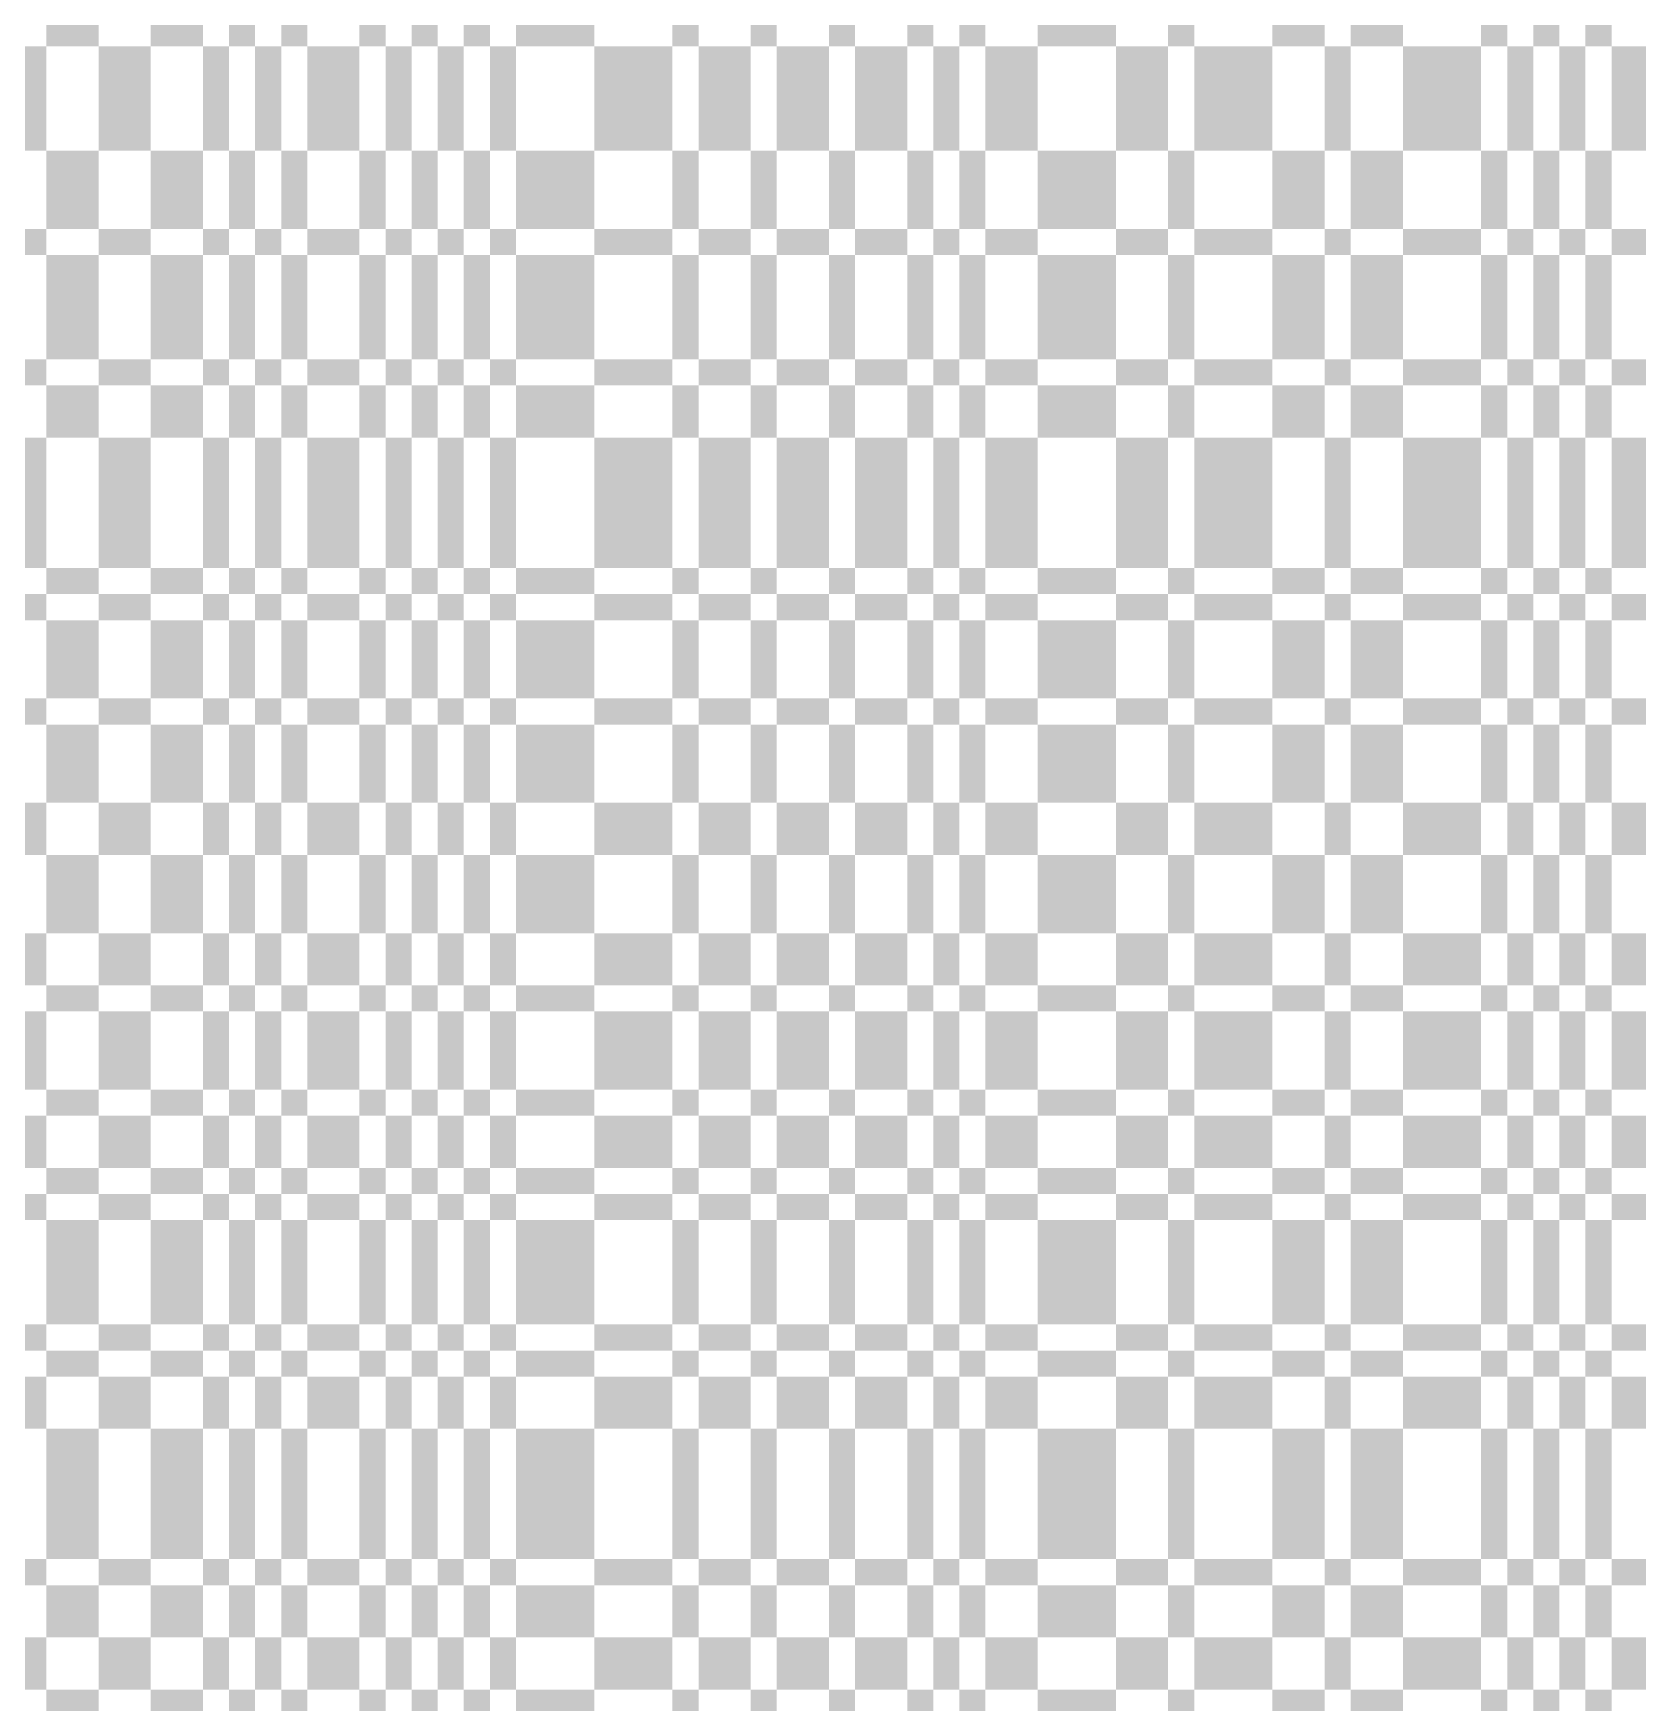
# Model space of a CAD drawing. Extents: x 0 to 200, y 0 to 200.
# Drawn here: x 99.8 to 124.4, y 100.2 to 125.8 of the extents above; entities that cross this region are included whole.
import ezdxf

# ---------------------------------------------------------------- set-up
doc = ezdxf.new("R2010")
doc.units = 0

msp = doc.modelspace()

# ---------------------------------------------------------------- linework, layer by layer
at = {"layer": 'CHROME'}
for points in [[(100, 125.6), (100.8, 125.6), (100, 126), (100.8, 126)], [(101.6, 125.6), (102.4, 125.6), (101.6, 126), (102.4, 126)], [(102.8, 125.6), (103.2, 125.6), (102.8, 126), (103.2, 126)], [(103.6, 125.6), (104, 125.6), (103.6, 126), (104, 126)], [(104.8, 125.6), (105.2, 125.6), (104.8, 126), (105.2, 126)], [(105.6, 125.6), (106, 125.6), (105.6, 126), (106, 126)], [(106.4, 125.6), (106.8, 125.6), (106.4, 126), (106.8, 126)], [(107.2, 125.6), (108.4, 125.6), (107.2, 126), (108.4, 126)], [(109.6, 125.6), (110, 125.6), (109.6, 126), (110, 126)], [(110.8, 125.6), (111.2, 125.6), (110.8, 126), (111.2, 126)], [(112, 125.6), (112.4, 125.6), (112, 126), (112.4, 126)], [(113.2, 125.6), (113.6, 125.6), (113.2, 126), (113.6, 126)], [(114, 125.6), (114.4, 125.6), (114, 126), (114.4, 126)], [(115.2, 125.6), (116.4, 125.6), (115.2, 126), (116.4, 126)], [(117.2, 125.6), (117.6, 125.6), (117.2, 126), (117.6, 126)], [(118.8, 125.6), (119.6, 125.6), (118.8, 126), (119.6, 126)], [(120, 125.6), (120.8, 125.6), (120, 126), (120.8, 126)], [(122, 125.6), (122.4, 125.6), (122, 126), (122.4, 126)], [(122.8, 125.6), (123.2, 125.6), (122.8, 126), (123.2, 126)], [(123.6, 125.6), (124, 125.6), (123.6, 126), (124, 126)], [(99.6, 124), (100, 124), (99.6, 125.6), (100, 125.6)], [(100.8, 124), (101.6, 124), (100.8, 125.6), (101.6, 125.6)], [(102.4, 124), (102.8, 124), (102.4, 125.6), (102.8, 125.6)], [(103.2, 124), (103.6, 124), (103.2, 125.6), (103.6, 125.6)], [(104, 124), (104.8, 124), (104, 125.6), (104.8, 125.6)], [(105.2, 124), (105.6, 124), (105.2, 125.6), (105.6, 125.6)], [(106, 124), (106.4, 124), (106, 125.6), (106.4, 125.6)], [(106.8, 124), (107.2, 124), (106.8, 125.6), (107.2, 125.6)], [(108.4, 124), (109.6, 124), (108.4, 125.6), (109.6, 125.6)], [(110, 124), (110.8, 124), (110, 125.6), (110.8, 125.6)], [(111.2, 124), (112, 124), (111.2, 125.6), (112, 125.6)], [(112.4, 124), (113.2, 124), (112.4, 125.6), (113.2, 125.6)], [(113.6, 124), (114, 124), (113.6, 125.6), (114, 125.6)], [(114.4, 124), (115.2, 124), (114.4, 125.6), (115.2, 125.6)], [(116.4, 124), (117.2, 124), (116.4, 125.6), (117.2, 125.6)], [(117.6, 124), (118.8, 124), (117.6, 125.6), (118.8, 125.6)], [(119.6, 124), (120, 124), (119.6, 125.6), (120, 125.6)], [(120.8, 124), (122, 124), (120.8, 125.6), (122, 125.6)], [(122.4, 124), (122.8, 124), (122.4, 125.6), (122.8, 125.6)], [(123.2, 124), (123.6, 124), (123.2, 125.6), (123.6, 125.6)], [(124, 124), (124.8, 124), (124, 125.6), (124.8, 125.6)], [(100, 122.8), (100.8, 122.8), (100, 124), (100.8, 124)], [(101.6, 122.8), (102.4, 122.8), (101.6, 124), (102.4, 124)], [(102.8, 122.8), (103.2, 122.8), (102.8, 124), (103.2, 124)], [(103.6, 122.8), (104, 122.8), (103.6, 124), (104, 124)], [(104.8, 122.8), (105.2, 122.8), (104.8, 124), (105.2, 124)], [(105.6, 122.8), (106, 122.8), (105.6, 124), (106, 124)], [(106.4, 122.8), (106.8, 122.8), (106.4, 124), (106.8, 124)], [(107.2, 122.8), (108.4, 122.8), (107.2, 124), (108.4, 124)], [(109.6, 122.8), (110, 122.8), (109.6, 124), (110, 124)], [(110.8, 122.8), (111.2, 122.8), (110.8, 124), (111.2, 124)], [(112, 122.8), (112.4, 122.8), (112, 124), (112.4, 124)], [(113.2, 122.8), (113.6, 122.8), (113.2, 124), (113.6, 124)], [(114, 122.8), (114.4, 122.8), (114, 124), (114.4, 124)], [(115.2, 122.8), (116.4, 122.8), (115.2, 124), (116.4, 124)], [(117.2, 122.8), (117.6, 122.8), (117.2, 124), (117.6, 124)], [(118.8, 122.8), (119.6, 122.8), (118.8, 124), (119.6, 124)], [(120, 122.8), (120.8, 122.8), (120, 124), (120.8, 124)], [(122, 122.8), (122.4, 122.8), (122, 124), (122.4, 124)], [(122.8, 122.8), (123.2, 122.8), (122.8, 124), (123.2, 124)], [(123.6, 122.8), (124, 122.8), (123.6, 124), (124, 124)], [(99.6, 122.4), (100, 122.4), (99.6, 122.8), (100, 122.8)], [(100.8, 122.4), (101.6, 122.4), (100.8, 122.8), (101.6, 122.8)], [(102.4, 122.4), (102.8, 122.4), (102.4, 122.8), (102.8, 122.8)], [(103.2, 122.4), (103.6, 122.4), (103.2, 122.8), (103.6, 122.8)], [(104, 122.4), (104.8, 122.4), (104, 122.8), (104.8, 122.8)], [(105.2, 122.4), (105.6, 122.4), (105.2, 122.8), (105.6, 122.8)], [(106, 122.4), (106.4, 122.4), (106, 122.8), (106.4, 122.8)], [(106.8, 122.4), (107.2, 122.4), (106.8, 122.8), (107.2, 122.8)], [(108.4, 122.4), (109.6, 122.4), (108.4, 122.8), (109.6, 122.8)], [(110, 122.4), (110.8, 122.4), (110, 122.8), (110.8, 122.8)], [(111.2, 122.4), (112, 122.4), (111.2, 122.8), (112, 122.8)], [(112.4, 122.4), (113.2, 122.4), (112.4, 122.8), (113.2, 122.8)], [(113.6, 122.4), (114, 122.4), (113.6, 122.8), (114, 122.8)], [(114.4, 122.4), (115.2, 122.4), (114.4, 122.8), (115.2, 122.8)], [(116.4, 122.4), (117.2, 122.4), (116.4, 122.8), (117.2, 122.8)], [(117.6, 122.4), (118.8, 122.4), (117.6, 122.8), (118.8, 122.8)], [(119.6, 122.4), (120, 122.4), (119.6, 122.8), (120, 122.8)], [(120.8, 122.4), (122, 122.4), (120.8, 122.8), (122, 122.8)], [(122.4, 122.4), (122.8, 122.4), (122.4, 122.8), (122.8, 122.8)], [(123.2, 122.4), (123.6, 122.4), (123.2, 122.8), (123.6, 122.8)], [(124, 122.4), (124.8, 122.4), (124, 122.8), (124.8, 122.8)], [(100, 120.8), (100.8, 120.8), (100, 122.4), (100.8, 122.4)], [(101.6, 120.8), (102.4, 120.8), (101.6, 122.4), (102.4, 122.4)], [(102.8, 120.8), (103.2, 120.8), (102.8, 122.4), (103.2, 122.4)], [(103.6, 120.8), (104, 120.8), (103.6, 122.4), (104, 122.4)], [(104.8, 120.8), (105.2, 120.8), (104.8, 122.4), (105.2, 122.4)], [(105.6, 120.8), (106, 120.8), (105.6, 122.4), (106, 122.4)], [(106.4, 120.8), (106.8, 120.8), (106.4, 122.4), (106.8, 122.4)], [(107.2, 120.8), (108.4, 120.8), (107.2, 122.4), (108.4, 122.4)], [(109.6, 120.8), (110, 120.8), (109.6, 122.4), (110, 122.4)], [(110.8, 120.8), (111.2, 120.8), (110.8, 122.4), (111.2, 122.4)], [(112, 120.8), (112.4, 120.8), (112, 122.4), (112.4, 122.4)], [(113.2, 120.8), (113.6, 120.8), (113.2, 122.4), (113.6, 122.4)], [(114, 120.8), (114.4, 120.8), (114, 122.4), (114.4, 122.4)], [(115.2, 120.8), (116.4, 120.8), (115.2, 122.4), (116.4, 122.4)], [(117.2, 120.8), (117.6, 120.8), (117.2, 122.4), (117.6, 122.4)], [(118.8, 120.8), (119.6, 120.8), (118.8, 122.4), (119.6, 122.4)], [(120, 120.8), (120.8, 120.8), (120, 122.4), (120.8, 122.4)], [(122, 120.8), (122.4, 120.8), (122, 122.4), (122.4, 122.4)], [(122.8, 120.8), (123.2, 120.8), (122.8, 122.4), (123.2, 122.4)], [(123.6, 120.8), (124, 120.8), (123.6, 122.4), (124, 122.4)], [(99.6, 120.4), (100, 120.4), (99.6, 120.8), (100, 120.8)], [(100.8, 120.4), (101.6, 120.4), (100.8, 120.8), (101.6, 120.8)], [(102.4, 120.4), (102.8, 120.4), (102.4, 120.8), (102.8, 120.8)], [(103.2, 120.4), (103.6, 120.4), (103.2, 120.8), (103.6, 120.8)], [(104, 120.4), (104.8, 120.4), (104, 120.8), (104.8, 120.8)], [(105.2, 120.4), (105.6, 120.4), (105.2, 120.8), (105.6, 120.8)], [(106, 120.4), (106.4, 120.4), (106, 120.8), (106.4, 120.8)], [(106.8, 120.4), (107.2, 120.4), (106.8, 120.8), (107.2, 120.8)], [(108.4, 120.4), (109.6, 120.4), (108.4, 120.8), (109.6, 120.8)], [(110, 120.4), (110.8, 120.4), (110, 120.8), (110.8, 120.8)], [(111.2, 120.4), (112, 120.4), (111.2, 120.8), (112, 120.8)], [(112.4, 120.4), (113.2, 120.4), (112.4, 120.8), (113.2, 120.8)], [(113.6, 120.4), (114, 120.4), (113.6, 120.8), (114, 120.8)], [(114.4, 120.4), (115.2, 120.4), (114.4, 120.8), (115.2, 120.8)], [(116.4, 120.4), (117.2, 120.4), (116.4, 120.8), (117.2, 120.8)], [(117.6, 120.4), (118.8, 120.4), (117.6, 120.8), (118.8, 120.8)], [(119.6, 120.4), (120, 120.4), (119.6, 120.8), (120, 120.8)], [(120.8, 120.4), (122, 120.4), (120.8, 120.8), (122, 120.8)], [(122.4, 120.4), (122.8, 120.4), (122.4, 120.8), (122.8, 120.8)], [(123.2, 120.4), (123.6, 120.4), (123.2, 120.8), (123.6, 120.8)], [(124, 120.4), (124.8, 120.4), (124, 120.8), (124.8, 120.8)], [(100, 119.6), (100.8, 119.6), (100, 120.4), (100.8, 120.4)], [(101.6, 119.6), (102.4, 119.6), (101.6, 120.4), (102.4, 120.4)], [(102.8, 119.6), (103.2, 119.6), (102.8, 120.4), (103.2, 120.4)], [(103.6, 119.6), (104, 119.6), (103.6, 120.4), (104, 120.4)], [(104.8, 119.6), (105.2, 119.6), (104.8, 120.4), (105.2, 120.4)], [(105.6, 119.6), (106, 119.6), (105.6, 120.4), (106, 120.4)], [(106.4, 119.6), (106.8, 119.6), (106.4, 120.4), (106.8, 120.4)], [(107.2, 119.6), (108.4, 119.6), (107.2, 120.4), (108.4, 120.4)], [(109.6, 119.6), (110, 119.6), (109.6, 120.4), (110, 120.4)], [(110.8, 119.6), (111.2, 119.6), (110.8, 120.4), (111.2, 120.4)], [(112, 119.6), (112.4, 119.6), (112, 120.4), (112.4, 120.4)], [(113.2, 119.6), (113.6, 119.6), (113.2, 120.4), (113.6, 120.4)], [(114, 119.6), (114.4, 119.6), (114, 120.4), (114.4, 120.4)], [(115.2, 119.6), (116.4, 119.6), (115.2, 120.4), (116.4, 120.4)], [(117.2, 119.6), (117.6, 119.6), (117.2, 120.4), (117.6, 120.4)], [(118.8, 119.6), (119.6, 119.6), (118.8, 120.4), (119.6, 120.4)], [(120, 119.6), (120.8, 119.6), (120, 120.4), (120.8, 120.4)], [(122, 119.6), (122.4, 119.6), (122, 120.4), (122.4, 120.4)], [(122.8, 119.6), (123.2, 119.6), (122.8, 120.4), (123.2, 120.4)], [(123.6, 119.6), (124, 119.6), (123.6, 120.4), (124, 120.4)], [(99.6, 117.6), (100, 117.6), (99.6, 119.6), (100, 119.6)], [(100.8, 117.6), (101.6, 117.6), (100.8, 119.6), (101.6, 119.6)], [(102.4, 117.6), (102.8, 117.6), (102.4, 119.6), (102.8, 119.6)], [(103.2, 117.6), (103.6, 117.6), (103.2, 119.6), (103.6, 119.6)], [(104, 117.6), (104.8, 117.6), (104, 119.6), (104.8, 119.6)], [(105.2, 117.6), (105.6, 117.6), (105.2, 119.6), (105.6, 119.6)], [(106, 117.6), (106.4, 117.6), (106, 119.6), (106.4, 119.6)], [(106.8, 117.6), (107.2, 117.6), (106.8, 119.6), (107.2, 119.6)], [(108.4, 117.6), (109.6, 117.6), (108.4, 119.6), (109.6, 119.6)], [(110, 117.6), (110.8, 117.6), (110, 119.6), (110.8, 119.6)], [(111.2, 117.6), (112, 117.6), (111.2, 119.6), (112, 119.6)], [(112.4, 117.6), (113.2, 117.6), (112.4, 119.6), (113.2, 119.6)], [(113.6, 117.6), (114, 117.6), (113.6, 119.6), (114, 119.6)], [(114.4, 117.6), (115.2, 117.6), (114.4, 119.6), (115.2, 119.6)], [(116.4, 117.6), (117.2, 117.6), (116.4, 119.6), (117.2, 119.6)], [(117.6, 117.6), (118.8, 117.6), (117.6, 119.6), (118.8, 119.6)], [(119.6, 117.6), (120, 117.6), (119.6, 119.6), (120, 119.6)], [(120.8, 117.6), (122, 117.6), (120.8, 119.6), (122, 119.6)], [(122.4, 117.6), (122.8, 117.6), (122.4, 119.6), (122.8, 119.6)], [(123.2, 117.6), (123.6, 117.6), (123.2, 119.6), (123.6, 119.6)], [(124, 117.6), (124.8, 117.6), (124, 119.6), (124.8, 119.6)], [(100, 117.2), (100.8, 117.2), (100, 117.6), (100.8, 117.6)], [(101.6, 117.2), (102.4, 117.2), (101.6, 117.6), (102.4, 117.6)], [(102.8, 117.2), (103.2, 117.2), (102.8, 117.6), (103.2, 117.6)], [(103.6, 117.2), (104, 117.2), (103.6, 117.6), (104, 117.6)], [(104.8, 117.2), (105.2, 117.2), (104.8, 117.6), (105.2, 117.6)], [(105.6, 117.2), (106, 117.2), (105.6, 117.6), (106, 117.6)], [(106.4, 117.2), (106.8, 117.2), (106.4, 117.6), (106.8, 117.6)], [(107.2, 117.2), (108.4, 117.2), (107.2, 117.6), (108.4, 117.6)], [(109.6, 117.2), (110, 117.2), (109.6, 117.6), (110, 117.6)], [(110.8, 117.2), (111.2, 117.2), (110.8, 117.6), (111.2, 117.6)], [(112, 117.2), (112.4, 117.2), (112, 117.6), (112.4, 117.6)], [(113.2, 117.2), (113.6, 117.2), (113.2, 117.6), (113.6, 117.6)], [(114, 117.2), (114.4, 117.2), (114, 117.6), (114.4, 117.6)], [(115.2, 117.2), (116.4, 117.2), (115.2, 117.6), (116.4, 117.6)], [(117.2, 117.2), (117.6, 117.2), (117.2, 117.6), (117.6, 117.6)], [(118.8, 117.2), (119.6, 117.2), (118.8, 117.6), (119.6, 117.6)], [(120, 117.2), (120.8, 117.2), (120, 117.6), (120.8, 117.6)], [(122, 117.2), (122.4, 117.2), (122, 117.6), (122.4, 117.6)], [(122.8, 117.2), (123.2, 117.2), (122.8, 117.6), (123.2, 117.6)], [(123.6, 117.2), (124, 117.2), (123.6, 117.6), (124, 117.6)], [(99.6, 116.8), (100, 116.8), (99.6, 117.2), (100, 117.2)], [(100.8, 116.8), (101.6, 116.8), (100.8, 117.2), (101.6, 117.2)], [(102.4, 116.8), (102.8, 116.8), (102.4, 117.2), (102.8, 117.2)], [(103.2, 116.8), (103.6, 116.8), (103.2, 117.2), (103.6, 117.2)], [(104, 116.8), (104.8, 116.8), (104, 117.2), (104.8, 117.2)], [(105.2, 116.8), (105.6, 116.8), (105.2, 117.2), (105.6, 117.2)], [(106, 116.8), (106.4, 116.8), (106, 117.2), (106.4, 117.2)], [(106.8, 116.8), (107.2, 116.8), (106.8, 117.2), (107.2, 117.2)], [(108.4, 116.8), (109.6, 116.8), (108.4, 117.2), (109.6, 117.2)], [(110, 116.8), (110.8, 116.8), (110, 117.2), (110.8, 117.2)], [(111.2, 116.8), (112, 116.8), (111.2, 117.2), (112, 117.2)], [(112.4, 116.8), (113.2, 116.8), (112.4, 117.2), (113.2, 117.2)], [(113.6, 116.8), (114, 116.8), (113.6, 117.2), (114, 117.2)], [(114.4, 116.8), (115.2, 116.8), (114.4, 117.2), (115.2, 117.2)], [(116.4, 116.8), (117.2, 116.8), (116.4, 117.2), (117.2, 117.2)], [(117.6, 116.8), (118.8, 116.8), (117.6, 117.2), (118.8, 117.2)], [(119.6, 116.8), (120, 116.8), (119.6, 117.2), (120, 117.2)], [(120.8, 116.8), (122, 116.8), (120.8, 117.2), (122, 117.2)], [(122.4, 116.8), (122.8, 116.8), (122.4, 117.2), (122.8, 117.2)], [(123.2, 116.8), (123.6, 116.8), (123.2, 117.2), (123.6, 117.2)], [(124, 116.8), (124.8, 116.8), (124, 117.2), (124.8, 117.2)], [(100, 115.6), (100.8, 115.6), (100, 116.8), (100.8, 116.8)], [(101.6, 115.6), (102.4, 115.6), (101.6, 116.8), (102.4, 116.8)], [(102.8, 115.6), (103.2, 115.6), (102.8, 116.8), (103.2, 116.8)], [(103.6, 115.6), (104, 115.6), (103.6, 116.8), (104, 116.8)], [(104.8, 115.6), (105.2, 115.6), (104.8, 116.8), (105.2, 116.8)], [(105.6, 115.6), (106, 115.6), (105.6, 116.8), (106, 116.8)], [(106.4, 115.6), (106.8, 115.6), (106.4, 116.8), (106.8, 116.8)], [(107.2, 115.6), (108.4, 115.6), (107.2, 116.8), (108.4, 116.8)], [(109.6, 115.6), (110, 115.6), (109.6, 116.8), (110, 116.8)], [(110.8, 115.6), (111.2, 115.6), (110.8, 116.8), (111.2, 116.8)], [(112, 115.6), (112.4, 115.6), (112, 116.8), (112.4, 116.8)], [(113.2, 115.6), (113.6, 115.6), (113.2, 116.8), (113.6, 116.8)], [(114, 115.6), (114.4, 115.6), (114, 116.8), (114.4, 116.8)], [(115.2, 115.6), (116.4, 115.6), (115.2, 116.8), (116.4, 116.8)], [(117.2, 115.6), (117.6, 115.6), (117.2, 116.8), (117.6, 116.8)], [(118.8, 115.6), (119.6, 115.6), (118.8, 116.8), (119.6, 116.8)], [(120, 115.6), (120.8, 115.6), (120, 116.8), (120.8, 116.8)], [(122, 115.6), (122.4, 115.6), (122, 116.8), (122.4, 116.8)], [(122.8, 115.6), (123.2, 115.6), (122.8, 116.8), (123.2, 116.8)], [(123.6, 115.6), (124, 115.6), (123.6, 116.8), (124, 116.8)], [(99.6, 115.2), (100, 115.2), (99.6, 115.6), (100, 115.6)], [(100.8, 115.2), (101.6, 115.2), (100.8, 115.6), (101.6, 115.6)], [(102.4, 115.2), (102.8, 115.2), (102.4, 115.6), (102.8, 115.6)], [(103.2, 115.2), (103.6, 115.2), (103.2, 115.6), (103.6, 115.6)], [(104, 115.2), (104.8, 115.2), (104, 115.6), (104.8, 115.6)], [(105.2, 115.2), (105.6, 115.2), (105.2, 115.6), (105.6, 115.6)], [(106, 115.2), (106.4, 115.2), (106, 115.6), (106.4, 115.6)], [(106.8, 115.2), (107.2, 115.2), (106.8, 115.6), (107.2, 115.6)], [(108.4, 115.2), (109.6, 115.2), (108.4, 115.6), (109.6, 115.6)], [(110, 115.2), (110.8, 115.2), (110, 115.6), (110.8, 115.6)], [(111.2, 115.2), (112, 115.2), (111.2, 115.6), (112, 115.6)], [(112.4, 115.2), (113.2, 115.2), (112.4, 115.6), (113.2, 115.6)], [(113.6, 115.2), (114, 115.2), (113.6, 115.6), (114, 115.6)], [(114.4, 115.2), (115.2, 115.2), (114.4, 115.6), (115.2, 115.6)], [(116.4, 115.2), (117.2, 115.2), (116.4, 115.6), (117.2, 115.6)], [(117.6, 115.2), (118.8, 115.2), (117.6, 115.6), (118.8, 115.6)], [(119.6, 115.2), (120, 115.2), (119.6, 115.6), (120, 115.6)], [(120.8, 115.2), (122, 115.2), (120.8, 115.6), (122, 115.6)], [(122.4, 115.2), (122.8, 115.2), (122.4, 115.6), (122.8, 115.6)], [(123.2, 115.2), (123.6, 115.2), (123.2, 115.6), (123.6, 115.6)], [(124, 115.2), (124.8, 115.2), (124, 115.6), (124.8, 115.6)], [(100, 114), (100.8, 114), (100, 115.2), (100.8, 115.2)], [(101.6, 114), (102.4, 114), (101.6, 115.2), (102.4, 115.2)], [(102.8, 114), (103.2, 114), (102.8, 115.2), (103.2, 115.2)], [(103.6, 114), (104, 114), (103.6, 115.2), (104, 115.2)], [(104.8, 114), (105.2, 114), (104.8, 115.2), (105.2, 115.2)], [(105.6, 114), (106, 114), (105.6, 115.2), (106, 115.2)], [(106.4, 114), (106.8, 114), (106.4, 115.2), (106.8, 115.2)], [(107.2, 114), (108.4, 114), (107.2, 115.2), (108.4, 115.2)], [(109.6, 114), (110, 114), (109.6, 115.2), (110, 115.2)], [(110.8, 114), (111.2, 114), (110.8, 115.2), (111.2, 115.2)], [(112, 114), (112.4, 114), (112, 115.2), (112.4, 115.2)], [(113.2, 114), (113.6, 114), (113.2, 115.2), (113.6, 115.2)], [(114, 114), (114.4, 114), (114, 115.2), (114.4, 115.2)], [(115.2, 114), (116.4, 114), (115.2, 115.2), (116.4, 115.2)], [(117.2, 114), (117.6, 114), (117.2, 115.2), (117.6, 115.2)], [(118.8, 114), (119.6, 114), (118.8, 115.2), (119.6, 115.2)], [(120, 114), (120.8, 114), (120, 115.2), (120.8, 115.2)], [(122, 114), (122.4, 114), (122, 115.2), (122.4, 115.2)], [(122.8, 114), (123.2, 114), (122.8, 115.2), (123.2, 115.2)], [(123.6, 114), (124, 114), (123.6, 115.2), (124, 115.2)], [(99.6, 113.2), (100, 113.2), (99.6, 114), (100, 114)], [(100.8, 113.2), (101.6, 113.2), (100.8, 114), (101.6, 114)], [(102.4, 113.2), (102.8, 113.2), (102.4, 114), (102.8, 114)], [(103.2, 113.2), (103.6, 113.2), (103.2, 114), (103.6, 114)], [(104, 113.2), (104.8, 113.2), (104, 114), (104.8, 114)], [(105.2, 113.2), (105.6, 113.2), (105.2, 114), (105.6, 114)], [(106, 113.2), (106.4, 113.2), (106, 114), (106.4, 114)], [(106.8, 113.2), (107.2, 113.2), (106.8, 114), (107.2, 114)], [(108.4, 113.2), (109.6, 113.2), (108.4, 114), (109.6, 114)], [(110, 113.2), (110.8, 113.2), (110, 114), (110.8, 114)], [(111.2, 113.2), (112, 113.2), (111.2, 114), (112, 114)], [(112.4, 113.2), (113.2, 113.2), (112.4, 114), (113.2, 114)], [(113.6, 113.2), (114, 113.2), (113.6, 114), (114, 114)], [(114.4, 113.2), (115.2, 113.2), (114.4, 114), (115.2, 114)], [(116.4, 113.2), (117.2, 113.2), (116.4, 114), (117.2, 114)], [(117.6, 113.2), (118.8, 113.2), (117.6, 114), (118.8, 114)], [(119.6, 113.2), (120, 113.2), (119.6, 114), (120, 114)], [(120.8, 113.2), (122, 113.2), (120.8, 114), (122, 114)], [(122.4, 113.2), (122.8, 113.2), (122.4, 114), (122.8, 114)], [(123.2, 113.2), (123.6, 113.2), (123.2, 114), (123.6, 114)], [(124, 113.2), (124.8, 113.2), (124, 114), (124.8, 114)], [(100, 112), (100.8, 112), (100, 113.2), (100.8, 113.2)], [(101.6, 112), (102.4, 112), (101.6, 113.2), (102.4, 113.2)], [(102.8, 112), (103.2, 112), (102.8, 113.2), (103.2, 113.2)], [(103.6, 112), (104, 112), (103.6, 113.2), (104, 113.2)], [(104.8, 112), (105.2, 112), (104.8, 113.2), (105.2, 113.2)], [(105.6, 112), (106, 112), (105.6, 113.2), (106, 113.2)], [(106.4, 112), (106.8, 112), (106.4, 113.2), (106.8, 113.2)], [(107.2, 112), (108.4, 112), (107.2, 113.2), (108.4, 113.2)], [(109.6, 112), (110, 112), (109.6, 113.2), (110, 113.2)], [(110.8, 112), (111.2, 112), (110.8, 113.2), (111.2, 113.2)], [(112, 112), (112.4, 112), (112, 113.2), (112.4, 113.2)], [(113.2, 112), (113.6, 112), (113.2, 113.2), (113.6, 113.2)], [(114, 112), (114.4, 112), (114, 113.2), (114.4, 113.2)], [(115.2, 112), (116.4, 112), (115.2, 113.2), (116.4, 113.2)], [(117.2, 112), (117.6, 112), (117.2, 113.2), (117.6, 113.2)], [(118.8, 112), (119.6, 112), (118.8, 113.2), (119.6, 113.2)], [(120, 112), (120.8, 112), (120, 113.2), (120.8, 113.2)], [(122, 112), (122.4, 112), (122, 113.2), (122.4, 113.2)], [(122.8, 112), (123.2, 112), (122.8, 113.2), (123.2, 113.2)], [(123.6, 112), (124, 112), (123.6, 113.2), (124, 113.2)], [(99.6, 111.2), (100, 111.2), (99.6, 112), (100, 112)], [(100.8, 111.2), (101.6, 111.2), (100.8, 112), (101.6, 112)], [(102.4, 111.2), (102.8, 111.2), (102.4, 112), (102.8, 112)], [(103.2, 111.2), (103.6, 111.2), (103.2, 112), (103.6, 112)], [(104, 111.2), (104.8, 111.2), (104, 112), (104.8, 112)], [(105.2, 111.2), (105.6, 111.2), (105.2, 112), (105.6, 112)], [(106, 111.2), (106.4, 111.2), (106, 112), (106.4, 112)], [(106.8, 111.2), (107.2, 111.2), (106.8, 112), (107.2, 112)], [(108.4, 111.2), (109.6, 111.2), (108.4, 112), (109.6, 112)], [(110, 111.2), (110.8, 111.2), (110, 112), (110.8, 112)], [(111.2, 111.2), (112, 111.2), (111.2, 112), (112, 112)], [(112.4, 111.2), (113.2, 111.2), (112.4, 112), (113.2, 112)], [(113.6, 111.2), (114, 111.2), (113.6, 112), (114, 112)], [(114.4, 111.2), (115.2, 111.2), (114.4, 112), (115.2, 112)], [(116.4, 111.2), (117.2, 111.2), (116.4, 112), (117.2, 112)], [(117.6, 111.2), (118.8, 111.2), (117.6, 112), (118.8, 112)], [(119.6, 111.2), (120, 111.2), (119.6, 112), (120, 112)], [(120.8, 111.2), (122, 111.2), (120.8, 112), (122, 112)], [(122.4, 111.2), (122.8, 111.2), (122.4, 112), (122.8, 112)], [(123.2, 111.2), (123.6, 111.2), (123.2, 112), (123.6, 112)], [(124, 111.2), (124.8, 111.2), (124, 112), (124.8, 112)], [(100, 110.8), (100.8, 110.8), (100, 111.2), (100.8, 111.2)], [(101.6, 110.8), (102.4, 110.8), (101.6, 111.2), (102.4, 111.2)], [(102.8, 110.8), (103.2, 110.8), (102.8, 111.2), (103.2, 111.2)], [(103.6, 110.8), (104, 110.8), (103.6, 111.2), (104, 111.2)], [(104.8, 110.8), (105.2, 110.8), (104.8, 111.2), (105.2, 111.2)], [(105.6, 110.8), (106, 110.8), (105.6, 111.2), (106, 111.2)], [(106.4, 110.8), (106.8, 110.8), (106.4, 111.2), (106.8, 111.2)], [(107.2, 110.8), (108.4, 110.8), (107.2, 111.2), (108.4, 111.2)], [(109.6, 110.8), (110, 110.8), (109.6, 111.2), (110, 111.2)], [(110.8, 110.8), (111.2, 110.8), (110.8, 111.2), (111.2, 111.2)], [(112, 110.8), (112.4, 110.8), (112, 111.2), (112.4, 111.2)], [(113.2, 110.8), (113.6, 110.8), (113.2, 111.2), (113.6, 111.2)], [(114, 110.8), (114.4, 110.8), (114, 111.2), (114.4, 111.2)], [(115.2, 110.8), (116.4, 110.8), (115.2, 111.2), (116.4, 111.2)], [(117.2, 110.8), (117.6, 110.8), (117.2, 111.2), (117.6, 111.2)], [(118.8, 110.8), (119.6, 110.8), (118.8, 111.2), (119.6, 111.2)], [(120, 110.8), (120.8, 110.8), (120, 111.2), (120.8, 111.2)], [(122, 110.8), (122.4, 110.8), (122, 111.2), (122.4, 111.2)], [(122.8, 110.8), (123.2, 110.8), (122.8, 111.2), (123.2, 111.2)], [(123.6, 110.8), (124, 110.8), (123.6, 111.2), (124, 111.2)], [(99.6, 109.6), (100, 109.6), (99.6, 110.8), (100, 110.8)], [(100.8, 109.6), (101.6, 109.6), (100.8, 110.8), (101.6, 110.8)], [(102.4, 109.6), (102.8, 109.6), (102.4, 110.8), (102.8, 110.8)], [(103.2, 109.6), (103.6, 109.6), (103.2, 110.8), (103.6, 110.8)], [(104, 109.6), (104.8, 109.6), (104, 110.8), (104.8, 110.8)], [(105.2, 109.6), (105.6, 109.6), (105.2, 110.8), (105.6, 110.8)], [(106, 109.6), (106.4, 109.6), (106, 110.8), (106.4, 110.8)], [(106.8, 109.6), (107.2, 109.6), (106.8, 110.8), (107.2, 110.8)], [(108.4, 109.6), (109.6, 109.6), (108.4, 110.8), (109.6, 110.8)], [(110, 109.6), (110.8, 109.6), (110, 110.8), (110.8, 110.8)], [(111.2, 109.6), (112, 109.6), (111.2, 110.8), (112, 110.8)], [(112.4, 109.6), (113.2, 109.6), (112.4, 110.8), (113.2, 110.8)], [(113.6, 109.6), (114, 109.6), (113.6, 110.8), (114, 110.8)], [(114.4, 109.6), (115.2, 109.6), (114.4, 110.8), (115.2, 110.8)], [(116.4, 109.6), (117.2, 109.6), (116.4, 110.8), (117.2, 110.8)], [(117.6, 109.6), (118.8, 109.6), (117.6, 110.8), (118.8, 110.8)], [(119.6, 109.6), (120, 109.6), (119.6, 110.8), (120, 110.8)], [(120.8, 109.6), (122, 109.6), (120.8, 110.8), (122, 110.8)], [(122.4, 109.6), (122.8, 109.6), (122.4, 110.8), (122.8, 110.8)], [(123.2, 109.6), (123.6, 109.6), (123.2, 110.8), (123.6, 110.8)], [(124, 109.6), (124.8, 109.6), (124, 110.8), (124.8, 110.8)], [(100, 109.2), (100.8, 109.2), (100, 109.6), (100.8, 109.6)], [(101.6, 109.2), (102.4, 109.2), (101.6, 109.6), (102.4, 109.6)], [(102.8, 109.2), (103.2, 109.2), (102.8, 109.6), (103.2, 109.6)], [(103.6, 109.2), (104, 109.2), (103.6, 109.6), (104, 109.6)], [(104.8, 109.2), (105.2, 109.2), (104.8, 109.6), (105.2, 109.6)], [(105.6, 109.2), (106, 109.2), (105.6, 109.6), (106, 109.6)], [(106.4, 109.2), (106.8, 109.2), (106.4, 109.6), (106.8, 109.6)], [(107.2, 109.2), (108.4, 109.2), (107.2, 109.6), (108.4, 109.6)], [(109.6, 109.2), (110, 109.2), (109.6, 109.6), (110, 109.6)], [(110.8, 109.2), (111.2, 109.2), (110.8, 109.6), (111.2, 109.6)], [(112, 109.2), (112.4, 109.2), (112, 109.6), (112.4, 109.6)], [(113.2, 109.2), (113.6, 109.2), (113.2, 109.6), (113.6, 109.6)], [(114, 109.2), (114.4, 109.2), (114, 109.6), (114.4, 109.6)], [(115.2, 109.2), (116.4, 109.2), (115.2, 109.6), (116.4, 109.6)], [(117.2, 109.2), (117.6, 109.2), (117.2, 109.6), (117.6, 109.6)], [(118.8, 109.2), (119.6, 109.2), (118.8, 109.6), (119.6, 109.6)], [(120, 109.2), (120.8, 109.2), (120, 109.6), (120.8, 109.6)], [(122, 109.2), (122.4, 109.2), (122, 109.6), (122.4, 109.6)], [(122.8, 109.2), (123.2, 109.2), (122.8, 109.6), (123.2, 109.6)], [(123.6, 109.2), (124, 109.2), (123.6, 109.6), (124, 109.6)], [(99.6, 108.4), (100, 108.4), (99.6, 109.2), (100, 109.2)], [(100.8, 108.4), (101.6, 108.4), (100.8, 109.2), (101.6, 109.2)], [(102.4, 108.4), (102.8, 108.4), (102.4, 109.2), (102.8, 109.2)], [(103.2, 108.4), (103.6, 108.4), (103.2, 109.2), (103.6, 109.2)], [(104, 108.4), (104.8, 108.4), (104, 109.2), (104.8, 109.2)], [(105.2, 108.4), (105.6, 108.4), (105.2, 109.2), (105.6, 109.2)], [(106, 108.4), (106.4, 108.4), (106, 109.2), (106.4, 109.2)], [(106.8, 108.4), (107.2, 108.4), (106.8, 109.2), (107.2, 109.2)], [(108.4, 108.4), (109.6, 108.4), (108.4, 109.2), (109.6, 109.2)], [(110, 108.4), (110.8, 108.4), (110, 109.2), (110.8, 109.2)], [(111.2, 108.4), (112, 108.4), (111.2, 109.2), (112, 109.2)], [(112.4, 108.4), (113.2, 108.4), (112.4, 109.2), (113.2, 109.2)], [(113.6, 108.4), (114, 108.4), (113.6, 109.2), (114, 109.2)], [(114.4, 108.4), (115.2, 108.4), (114.4, 109.2), (115.2, 109.2)], [(116.4, 108.4), (117.2, 108.4), (116.4, 109.2), (117.2, 109.2)], [(117.6, 108.4), (118.8, 108.4), (117.6, 109.2), (118.8, 109.2)], [(119.6, 108.4), (120, 108.4), (119.6, 109.2), (120, 109.2)], [(120.8, 108.4), (122, 108.4), (120.8, 109.2), (122, 109.2)], [(122.4, 108.4), (122.8, 108.4), (122.4, 109.2), (122.8, 109.2)], [(123.2, 108.4), (123.6, 108.4), (123.2, 109.2), (123.6, 109.2)], [(124, 108.4), (124.8, 108.4), (124, 109.2), (124.8, 109.2)], [(100, 108), (100.8, 108), (100, 108.4), (100.8, 108.4)], [(101.6, 108), (102.4, 108), (101.6, 108.4), (102.4, 108.4)], [(102.8, 108), (103.2, 108), (102.8, 108.4), (103.2, 108.4)], [(103.6, 108), (104, 108), (103.6, 108.4), (104, 108.4)], [(104.8, 108), (105.2, 108), (104.8, 108.4), (105.2, 108.4)], [(105.6, 108), (106, 108), (105.6, 108.4), (106, 108.4)], [(106.4, 108), (106.8, 108), (106.4, 108.4), (106.8, 108.4)], [(107.2, 108), (108.4, 108), (107.2, 108.4), (108.4, 108.4)], [(109.6, 108), (110, 108), (109.6, 108.4), (110, 108.4)], [(110.8, 108), (111.2, 108), (110.8, 108.4), (111.2, 108.4)], [(112, 108), (112.4, 108), (112, 108.4), (112.4, 108.4)], [(113.2, 108), (113.6, 108), (113.2, 108.4), (113.6, 108.4)], [(114, 108), (114.4, 108), (114, 108.4), (114.4, 108.4)], [(115.2, 108), (116.4, 108), (115.2, 108.4), (116.4, 108.4)], [(117.2, 108), (117.6, 108), (117.2, 108.4), (117.6, 108.4)], [(118.8, 108), (119.6, 108), (118.8, 108.4), (119.6, 108.4)], [(120, 108), (120.8, 108), (120, 108.4), (120.8, 108.4)], [(122, 108), (122.4, 108), (122, 108.4), (122.4, 108.4)], [(122.8, 108), (123.2, 108), (122.8, 108.4), (123.2, 108.4)], [(123.6, 108), (124, 108), (123.6, 108.4), (124, 108.4)], [(99.6, 107.6), (100, 107.6), (99.6, 108), (100, 108)], [(100.8, 107.6), (101.6, 107.6), (100.8, 108), (101.6, 108)], [(102.4, 107.6), (102.8, 107.6), (102.4, 108), (102.8, 108)], [(103.2, 107.6), (103.6, 107.6), (103.2, 108), (103.6, 108)], [(104, 107.6), (104.8, 107.6), (104, 108), (104.8, 108)], [(105.2, 107.6), (105.6, 107.6), (105.2, 108), (105.6, 108)], [(106, 107.6), (106.4, 107.6), (106, 108), (106.4, 108)], [(106.8, 107.6), (107.2, 107.6), (106.8, 108), (107.2, 108)], [(108.4, 107.6), (109.6, 107.6), (108.4, 108), (109.6, 108)], [(110, 107.6), (110.8, 107.6), (110, 108), (110.8, 108)], [(111.2, 107.6), (112, 107.6), (111.2, 108), (112, 108)], [(112.4, 107.6), (113.2, 107.6), (112.4, 108), (113.2, 108)], [(113.6, 107.6), (114, 107.6), (113.6, 108), (114, 108)], [(114.4, 107.6), (115.2, 107.6), (114.4, 108), (115.2, 108)], [(116.4, 107.6), (117.2, 107.6), (116.4, 108), (117.2, 108)], [(117.6, 107.6), (118.8, 107.6), (117.6, 108), (118.8, 108)], [(119.6, 107.6), (120, 107.6), (119.6, 108), (120, 108)], [(120.8, 107.6), (122, 107.6), (120.8, 108), (122, 108)], [(122.4, 107.6), (122.8, 107.6), (122.4, 108), (122.8, 108)], [(123.2, 107.6), (123.6, 107.6), (123.2, 108), (123.6, 108)], [(124, 107.6), (124.8, 107.6), (124, 108), (124.8, 108)], [(100, 106), (100.8, 106), (100, 107.6), (100.8, 107.6)], [(101.6, 106), (102.4, 106), (101.6, 107.6), (102.4, 107.6)], [(102.8, 106), (103.2, 106), (102.8, 107.6), (103.2, 107.6)], [(103.6, 106), (104, 106), (103.6, 107.6), (104, 107.6)], [(104.8, 106), (105.2, 106), (104.8, 107.6), (105.2, 107.6)], [(105.6, 106), (106, 106), (105.6, 107.6), (106, 107.6)], [(106.4, 106), (106.8, 106), (106.4, 107.6), (106.8, 107.6)], [(107.2, 106), (108.4, 106), (107.2, 107.6), (108.4, 107.6)], [(109.6, 106), (110, 106), (109.6, 107.6), (110, 107.6)], [(110.8, 106), (111.2, 106), (110.8, 107.6), (111.2, 107.6)], [(112, 106), (112.4, 106), (112, 107.6), (112.4, 107.6)], [(113.2, 106), (113.6, 106), (113.2, 107.6), (113.6, 107.6)], [(114, 106), (114.4, 106), (114, 107.6), (114.4, 107.6)], [(115.2, 106), (116.4, 106), (115.2, 107.6), (116.4, 107.6)], [(117.2, 106), (117.6, 106), (117.2, 107.6), (117.6, 107.6)], [(118.8, 106), (119.6, 106), (118.8, 107.6), (119.6, 107.6)], [(120, 106), (120.8, 106), (120, 107.6), (120.8, 107.6)], [(122, 106), (122.4, 106), (122, 107.6), (122.4, 107.6)], [(122.8, 106), (123.2, 106), (122.8, 107.6), (123.2, 107.6)], [(123.6, 106), (124, 106), (123.6, 107.6), (124, 107.6)], [(99.6, 105.6), (100, 105.6), (99.6, 106), (100, 106)], [(100.8, 105.6), (101.6, 105.6), (100.8, 106), (101.6, 106)], [(102.4, 105.6), (102.8, 105.6), (102.4, 106), (102.8, 106)], [(103.2, 105.6), (103.6, 105.6), (103.2, 106), (103.6, 106)], [(104, 105.6), (104.8, 105.6), (104, 106), (104.8, 106)], [(105.2, 105.6), (105.6, 105.6), (105.2, 106), (105.6, 106)], [(106, 105.6), (106.4, 105.6), (106, 106), (106.4, 106)], [(106.8, 105.6), (107.2, 105.6), (106.8, 106), (107.2, 106)], [(108.4, 105.6), (109.6, 105.6), (108.4, 106), (109.6, 106)], [(110, 105.6), (110.8, 105.6), (110, 106), (110.8, 106)], [(111.2, 105.6), (112, 105.6), (111.2, 106), (112, 106)], [(112.4, 105.6), (113.2, 105.6), (112.4, 106), (113.2, 106)], [(113.6, 105.6), (114, 105.6), (113.6, 106), (114, 106)], [(114.4, 105.6), (115.2, 105.6), (114.4, 106), (115.2, 106)], [(116.4, 105.6), (117.2, 105.6), (116.4, 106), (117.2, 106)], [(117.6, 105.6), (118.8, 105.6), (117.6, 106), (118.8, 106)], [(119.6, 105.6), (120, 105.6), (119.6, 106), (120, 106)], [(120.8, 105.6), (122, 105.6), (120.8, 106), (122, 106)], [(122.4, 105.6), (122.8, 105.6), (122.4, 106), (122.8, 106)], [(123.2, 105.6), (123.6, 105.6), (123.2, 106), (123.6, 106)], [(124, 105.6), (124.8, 105.6), (124, 106), (124.8, 106)], [(100, 105.2), (100.8, 105.2), (100, 105.6), (100.8, 105.6)], [(101.6, 105.2), (102.4, 105.2), (101.6, 105.6), (102.4, 105.6)], [(102.8, 105.2), (103.2, 105.2), (102.8, 105.6), (103.2, 105.6)], [(103.6, 105.2), (104, 105.2), (103.6, 105.6), (104, 105.6)], [(104.8, 105.2), (105.2, 105.2), (104.8, 105.6), (105.2, 105.6)], [(105.6, 105.2), (106, 105.2), (105.6, 105.6), (106, 105.6)], [(106.4, 105.2), (106.8, 105.2), (106.4, 105.6), (106.8, 105.6)], [(107.2, 105.2), (108.4, 105.2), (107.2, 105.6), (108.4, 105.6)], [(109.6, 105.2), (110, 105.2), (109.6, 105.6), (110, 105.6)], [(110.8, 105.2), (111.2, 105.2), (110.8, 105.6), (111.2, 105.6)], [(112, 105.2), (112.4, 105.2), (112, 105.6), (112.4, 105.6)], [(113.2, 105.2), (113.6, 105.2), (113.2, 105.6), (113.6, 105.6)], [(114, 105.2), (114.4, 105.2), (114, 105.6), (114.4, 105.6)], [(115.2, 105.2), (116.4, 105.2), (115.2, 105.6), (116.4, 105.6)], [(117.2, 105.2), (117.6, 105.2), (117.2, 105.6), (117.6, 105.6)], [(118.8, 105.2), (119.6, 105.2), (118.8, 105.6), (119.6, 105.6)], [(120, 105.2), (120.8, 105.2), (120, 105.6), (120.8, 105.6)], [(122, 105.2), (122.4, 105.2), (122, 105.6), (122.4, 105.6)], [(122.8, 105.2), (123.2, 105.2), (122.8, 105.6), (123.2, 105.6)], [(123.6, 105.2), (124, 105.2), (123.6, 105.6), (124, 105.6)], [(99.6, 104.4), (100, 104.4), (99.6, 105.2), (100, 105.2)], [(100.8, 104.4), (101.6, 104.4), (100.8, 105.2), (101.6, 105.2)], [(102.4, 104.4), (102.8, 104.4), (102.4, 105.2), (102.8, 105.2)], [(103.2, 104.4), (103.6, 104.4), (103.2, 105.2), (103.6, 105.2)], [(104, 104.4), (104.8, 104.4), (104, 105.2), (104.8, 105.2)], [(105.2, 104.4), (105.6, 104.4), (105.2, 105.2), (105.6, 105.2)], [(106, 104.4), (106.4, 104.4), (106, 105.2), (106.4, 105.2)], [(106.8, 104.4), (107.2, 104.4), (106.8, 105.2), (107.2, 105.2)], [(108.4, 104.4), (109.6, 104.4), (108.4, 105.2), (109.6, 105.2)], [(110, 104.4), (110.8, 104.4), (110, 105.2), (110.8, 105.2)], [(111.2, 104.4), (112, 104.4), (111.2, 105.2), (112, 105.2)], [(112.4, 104.4), (113.2, 104.4), (112.4, 105.2), (113.2, 105.2)], [(113.6, 104.4), (114, 104.4), (113.6, 105.2), (114, 105.2)], [(114.4, 104.4), (115.2, 104.4), (114.4, 105.2), (115.2, 105.2)], [(116.4, 104.4), (117.2, 104.4), (116.4, 105.2), (117.2, 105.2)], [(117.6, 104.4), (118.8, 104.4), (117.6, 105.2), (118.8, 105.2)], [(119.6, 104.4), (120, 104.4), (119.6, 105.2), (120, 105.2)], [(120.8, 104.4), (122, 104.4), (120.8, 105.2), (122, 105.2)], [(122.4, 104.4), (122.8, 104.4), (122.4, 105.2), (122.8, 105.2)], [(123.2, 104.4), (123.6, 104.4), (123.2, 105.2), (123.6, 105.2)], [(124, 104.4), (124.8, 104.4), (124, 105.2), (124.8, 105.2)], [(100, 102.4), (100.8, 102.4), (100, 104.4), (100.8, 104.4)], [(101.6, 102.4), (102.4, 102.4), (101.6, 104.4), (102.4, 104.4)], [(102.8, 102.4), (103.2, 102.4), (102.8, 104.4), (103.2, 104.4)], [(103.6, 102.4), (104, 102.4), (103.6, 104.4), (104, 104.4)], [(104.8, 102.4), (105.2, 102.4), (104.8, 104.4), (105.2, 104.4)], [(105.6, 102.4), (106, 102.4), (105.6, 104.4), (106, 104.4)], [(106.4, 102.4), (106.8, 102.4), (106.4, 104.4), (106.8, 104.4)], [(107.2, 102.4), (108.4, 102.4), (107.2, 104.4), (108.4, 104.4)], [(109.6, 102.4), (110, 102.4), (109.6, 104.4), (110, 104.4)], [(110.8, 102.4), (111.2, 102.4), (110.8, 104.4), (111.2, 104.4)], [(112, 102.4), (112.4, 102.4), (112, 104.4), (112.4, 104.4)], [(113.2, 102.4), (113.6, 102.4), (113.2, 104.4), (113.6, 104.4)], [(114, 102.4), (114.4, 102.4), (114, 104.4), (114.4, 104.4)], [(115.2, 102.4), (116.4, 102.4), (115.2, 104.4), (116.4, 104.4)], [(117.2, 102.4), (117.6, 102.4), (117.2, 104.4), (117.6, 104.4)], [(118.8, 102.4), (119.6, 102.4), (118.8, 104.4), (119.6, 104.4)], [(120, 102.4), (120.8, 102.4), (120, 104.4), (120.8, 104.4)], [(122, 102.4), (122.4, 102.4), (122, 104.4), (122.4, 104.4)], [(122.8, 102.4), (123.2, 102.4), (122.8, 104.4), (123.2, 104.4)], [(123.6, 102.4), (124, 102.4), (123.6, 104.4), (124, 104.4)], [(99.6, 102), (100, 102), (99.6, 102.4), (100, 102.4)], [(100.8, 102), (101.6, 102), (100.8, 102.4), (101.6, 102.4)], [(102.4, 102), (102.8, 102), (102.4, 102.4), (102.8, 102.4)], [(103.2, 102), (103.6, 102), (103.2, 102.4), (103.6, 102.4)], [(104, 102), (104.8, 102), (104, 102.4), (104.8, 102.4)], [(105.2, 102), (105.6, 102), (105.2, 102.4), (105.6, 102.4)], [(106, 102), (106.4, 102), (106, 102.4), (106.4, 102.4)], [(106.8, 102), (107.2, 102), (106.8, 102.4), (107.2, 102.4)], [(108.4, 102), (109.6, 102), (108.4, 102.4), (109.6, 102.4)], [(110, 102), (110.8, 102), (110, 102.4), (110.8, 102.4)], [(111.2, 102), (112, 102), (111.2, 102.4), (112, 102.4)], [(112.4, 102), (113.2, 102), (112.4, 102.4), (113.2, 102.4)], [(113.6, 102), (114, 102), (113.6, 102.4), (114, 102.4)], [(114.4, 102), (115.2, 102), (114.4, 102.4), (115.2, 102.4)], [(116.4, 102), (117.2, 102), (116.4, 102.4), (117.2, 102.4)], [(117.6, 102), (118.8, 102), (117.6, 102.4), (118.8, 102.4)], [(119.6, 102), (120, 102), (119.6, 102.4), (120, 102.4)], [(120.8, 102), (122, 102), (120.8, 102.4), (122, 102.4)], [(122.4, 102), (122.8, 102), (122.4, 102.4), (122.8, 102.4)], [(123.2, 102), (123.6, 102), (123.2, 102.4), (123.6, 102.4)], [(124, 102), (124.8, 102), (124, 102.4), (124.8, 102.4)], [(100, 101.2), (100.8, 101.2), (100, 102), (100.8, 102)], [(101.6, 101.2), (102.4, 101.2), (101.6, 102), (102.4, 102)], [(102.8, 101.2), (103.2, 101.2), (102.8, 102), (103.2, 102)], [(103.6, 101.2), (104, 101.2), (103.6, 102), (104, 102)], [(104.8, 101.2), (105.2, 101.2), (104.8, 102), (105.2, 102)], [(105.6, 101.2), (106, 101.2), (105.6, 102), (106, 102)], [(106.4, 101.2), (106.8, 101.2), (106.4, 102), (106.8, 102)], [(107.2, 101.2), (108.4, 101.2), (107.2, 102), (108.4, 102)], [(109.6, 101.2), (110, 101.2), (109.6, 102), (110, 102)], [(110.8, 101.2), (111.2, 101.2), (110.8, 102), (111.2, 102)], [(112, 101.2), (112.4, 101.2), (112, 102), (112.4, 102)], [(113.2, 101.2), (113.6, 101.2), (113.2, 102), (113.6, 102)], [(114, 101.2), (114.4, 101.2), (114, 102), (114.4, 102)], [(115.2, 101.2), (116.4, 101.2), (115.2, 102), (116.4, 102)], [(117.2, 101.2), (117.6, 101.2), (117.2, 102), (117.6, 102)], [(118.8, 101.2), (119.6, 101.2), (118.8, 102), (119.6, 102)], [(120, 101.2), (120.8, 101.2), (120, 102), (120.8, 102)], [(122, 101.2), (122.4, 101.2), (122, 102), (122.4, 102)], [(122.8, 101.2), (123.2, 101.2), (122.8, 102), (123.2, 102)], [(123.6, 101.2), (124, 101.2), (123.6, 102), (124, 102)], [(99.6, 100.4), (100, 100.4), (99.6, 101.2), (100, 101.2)], [(100.8, 100.4), (101.6, 100.4), (100.8, 101.2), (101.6, 101.2)], [(102.4, 100.4), (102.8, 100.4), (102.4, 101.2), (102.8, 101.2)], [(103.2, 100.4), (103.6, 100.4), (103.2, 101.2), (103.6, 101.2)], [(104, 100.4), (104.8, 100.4), (104, 101.2), (104.8, 101.2)], [(105.2, 100.4), (105.6, 100.4), (105.2, 101.2), (105.6, 101.2)], [(106, 100.4), (106.4, 100.4), (106, 101.2), (106.4, 101.2)], [(106.8, 100.4), (107.2, 100.4), (106.8, 101.2), (107.2, 101.2)], [(108.4, 100.4), (109.6, 100.4), (108.4, 101.2), (109.6, 101.2)], [(110, 100.4), (110.8, 100.4), (110, 101.2), (110.8, 101.2)], [(111.2, 100.4), (112, 100.4), (111.2, 101.2), (112, 101.2)], [(112.4, 100.4), (113.2, 100.4), (112.4, 101.2), (113.2, 101.2)], [(113.6, 100.4), (114, 100.4), (113.6, 101.2), (114, 101.2)], [(114.4, 100.4), (115.2, 100.4), (114.4, 101.2), (115.2, 101.2)], [(116.4, 100.4), (117.2, 100.4), (116.4, 101.2), (117.2, 101.2)], [(117.6, 100.4), (118.8, 100.4), (117.6, 101.2), (118.8, 101.2)], [(119.6, 100.4), (120, 100.4), (119.6, 101.2), (120, 101.2)], [(120.8, 100.4), (122, 100.4), (120.8, 101.2), (122, 101.2)], [(122.4, 100.4), (122.8, 100.4), (122.4, 101.2), (122.8, 101.2)], [(123.2, 100.4), (123.6, 100.4), (123.2, 101.2), (123.6, 101.2)], [(124, 100.4), (124.8, 100.4), (124, 101.2), (124.8, 101.2)], [(100, 100), (100.8, 100), (100, 100.4), (100.8, 100.4)], [(101.6, 100), (102.4, 100), (101.6, 100.4), (102.4, 100.4)], [(102.8, 100), (103.2, 100), (102.8, 100.4), (103.2, 100.4)], [(103.6, 100), (104, 100), (103.6, 100.4), (104, 100.4)], [(104.8, 100), (105.2, 100), (104.8, 100.4), (105.2, 100.4)], [(105.6, 100), (106, 100), (105.6, 100.4), (106, 100.4)], [(106.4, 100), (106.8, 100), (106.4, 100.4), (106.8, 100.4)], [(107.2, 100), (108.4, 100), (107.2, 100.4), (108.4, 100.4)], [(109.6, 100), (110, 100), (109.6, 100.4), (110, 100.4)], [(110.8, 100), (111.2, 100), (110.8, 100.4), (111.2, 100.4)], [(112, 100), (112.4, 100), (112, 100.4), (112.4, 100.4)], [(113.2, 100), (113.6, 100), (113.2, 100.4), (113.6, 100.4)], [(114, 100), (114.4, 100), (114, 100.4), (114.4, 100.4)], [(115.2, 100), (116.4, 100), (115.2, 100.4), (116.4, 100.4)], [(117.2, 100), (117.6, 100), (117.2, 100.4), (117.6, 100.4)], [(118.8, 100), (119.6, 100), (118.8, 100.4), (119.6, 100.4)], [(120, 100), (120.8, 100), (120, 100.4), (120.8, 100.4)], [(122, 100), (122.4, 100), (122, 100.4), (122.4, 100.4)], [(122.8, 100), (123.2, 100), (122.8, 100.4), (123.2, 100.4)], [(123.6, 100), (124, 100), (123.6, 100.4), (124, 100.4)]]:
    msp.add_solid(points, dxfattribs=at)

doc.saveas('drawing.dxf')
